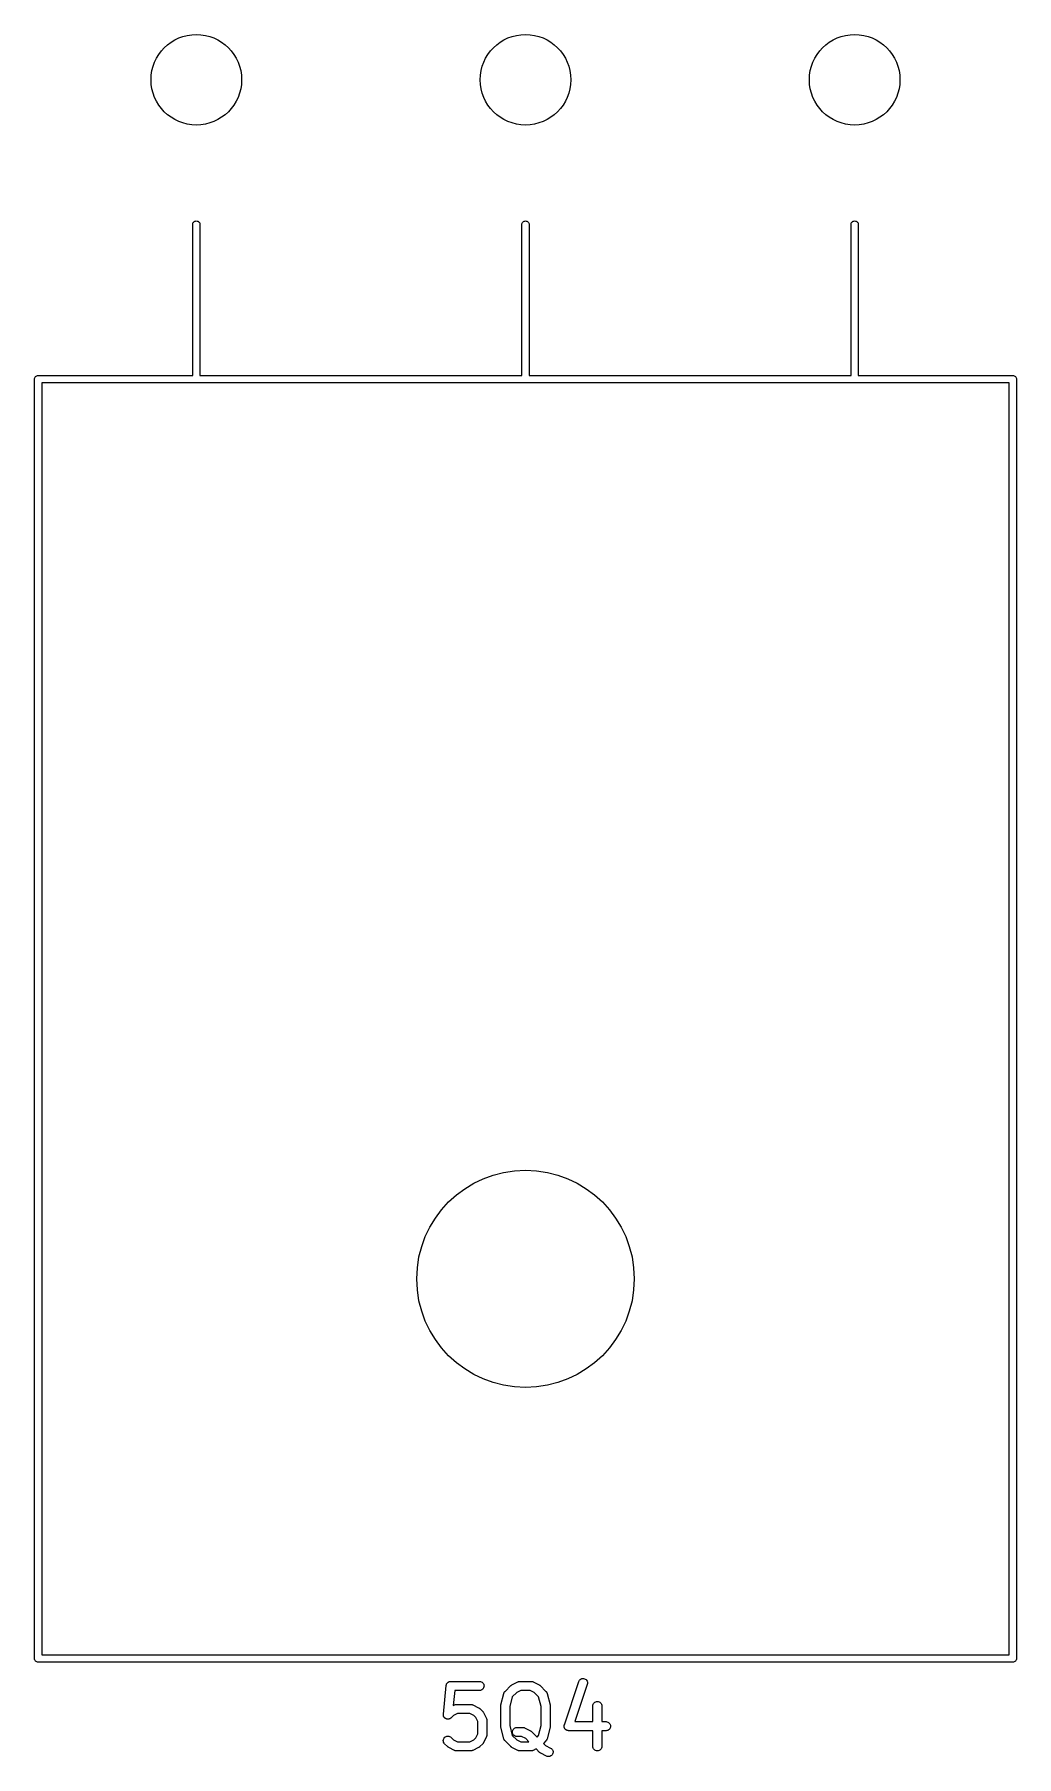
# Model space of a CAD drawing. Extents: x 0.77 to 9.62, y -5.42 to -2.18.
# Drawn here: x 5.494 to 6.135, y -5.418 to -4.295 of the extents above; entities that cross this region are included whole.
import ezdxf

# ---------------------------------------------------------------- set-up
doc = ezdxf.new("R2010")
doc.units = 0
doc.header["$MEASUREMENT"] = 0
doc.layers.add('BLACK', color=7, linetype='CONTINUOUS')

msp = doc.modelspace()

# ---------------------------------------------------------------- linework, layer by layer
at = {"layer": 'BLACK', "linetype": 'CONTINUOUS'}
for p, q in [((5.59764, -4.41937), (5.59767, -4.41903)), ((5.59764, -4.51791), (5.59764, -4.41937)), ((5.59767, -4.41903), (5.59781, -4.41858)), ((5.59781, -4.41858), (5.59803, -4.41817)), ((5.59803, -4.41817), (5.59832, -4.41781)), ((5.59832, -4.41781), (5.59868, -4.41751)), ((5.59868, -4.41751), (5.59909, -4.4173)), ((5.59909, -4.4173), (5.59954, -4.41716)), ((5.59954, -4.41716), (5.6, -4.41711)), ((5.6, -4.41711), (5.60046, -4.41716)), ((5.60046, -4.41716), (5.60091, -4.4173)), ((5.60091, -4.4173), (5.60132, -4.41751)), ((5.60132, -4.41751), (5.60168, -4.41781)), ((5.60168, -4.41781), (5.60197, -4.41817)), ((5.60197, -4.41817), (5.60219, -4.41858)), ((5.60219, -4.41858), (5.60233, -4.41903)), ((5.60233, -4.41903), (5.60236, -4.41937)), ((5.60236, -4.41937), (5.60236, -4.51791)), ((5.8122, -4.41937), (5.81224, -4.41903)), ((5.8122, -4.51791), (5.8122, -4.41937)), ((5.81224, -4.41903), (5.81237, -4.41858)), ((5.81237, -4.41858), (5.81259, -4.41817)), ((5.81259, -4.41817), (5.81289, -4.41781)), ((5.81289, -4.41781), (5.81325, -4.41751)), ((5.81325, -4.41751), (5.81366, -4.4173)), ((5.81366, -4.4173), (5.8141, -4.41716)), ((5.8141, -4.41716), (5.81457, -4.41711)), ((5.81457, -4.41711), (5.81503, -4.41716)), ((5.81503, -4.41716), (5.81548, -4.4173)), ((5.81548, -4.4173), (5.81589, -4.41751)), ((5.81589, -4.41751), (5.81625, -4.41781)), ((5.81625, -4.41781), (5.81654, -4.41817)), ((5.81654, -4.41817), (5.81676, -4.41858)), ((5.81676, -4.41858), (5.81689, -4.41903)), ((5.81689, -4.41903), (5.81693, -4.41937)), ((5.81693, -4.41937), (5.81693, -4.51791)), ((6.02677, -4.41937), (6.02681, -4.41903)), ((6.02677, -4.51791), (6.02677, -4.41937)), ((6.02681, -4.41903), (6.02694, -4.41858)), ((6.02694, -4.41858), (6.02716, -4.41817)), ((6.02716, -4.41817), (6.02746, -4.41781)), ((6.02746, -4.41781), (6.02782, -4.41751)), ((6.02782, -4.41751), (6.02823, -4.4173)), ((6.02823, -4.4173), (6.02867, -4.41716)), ((6.02867, -4.41716), (6.02913, -4.41711)), ((6.02913, -4.41711), (6.0296, -4.41716)), ((6.0296, -4.41716), (6.03004, -4.4173)), ((6.03004, -4.4173), (6.03045, -4.41751)), ((6.03045, -4.41751), (6.03081, -4.41781)), ((6.03081, -4.41781), (6.03111, -4.41817)), ((6.03111, -4.41817), (6.03133, -4.41858)), ((6.03133, -4.41858), (6.03146, -4.41903)), ((6.03146, -4.41903), (6.0315, -4.41937)), ((6.0315, -4.41937), (6.0315, -4.51791)), ((5.49448, -4.52028), (5.49452, -4.51981)), ((5.49449, -4.52039), (5.49448, -4.52028)), ((5.49449, -5.35441), (5.49449, -4.52039)), ((5.49452, -4.51981), (5.49466, -4.51937)), ((5.49466, -4.51937), (5.49488, -4.51896)), ((5.49488, -4.51896), (5.49517, -4.5186)), ((5.49517, -4.5186), (5.49553, -4.5183)), ((5.49553, -4.5183), (5.49594, -4.51808)), ((5.49594, -4.51808), (5.49639, -4.51795)), ((5.49639, -4.51795), (5.49673, -4.51791)), ((5.49673, -4.51791), (5.49685, -4.5179)), ((5.49685, -4.5179), (5.49697, -4.51791)), ((5.49697, -4.51791), (5.59764, -4.51791)), ((5.59988, -4.52264), (5.49921, -4.52264)), ((5.49921, -4.52264), (5.49921, -5.35217)), ((5.6, -4.52265), (5.59988, -4.52264)), ((5.60012, -4.52264), (5.6, -4.52265)), ((5.81445, -4.52264), (5.60012, -4.52264)), ((5.60236, -4.51791), (5.8122, -4.51791)), ((5.81457, -4.52265), (5.81445, -4.52264)), ((5.81468, -4.52264), (5.81457, -4.52265)), ((6.02902, -4.52264), (5.81468, -4.52264)), ((5.81693, -4.51791), (6.02677, -4.51791)), ((6.02913, -4.52265), (6.02902, -4.52264)), ((6.02925, -4.52264), (6.02913, -4.52265)), ((6.12992, -4.52264), (6.02925, -4.52264)), ((6.0315, -4.51791), (6.13217, -4.51791)), ((6.12992, -5.35217), (6.12992, -4.52264)), ((6.13217, -4.51791), (6.13228, -4.5179)), ((6.13228, -4.5179), (6.1324, -4.51791)), ((6.1324, -4.51791), (6.1324, -4.51791)), ((6.1324, -4.51791), (6.13275, -4.51795)), ((6.13275, -4.51795), (6.13319, -4.51808)), ((6.13319, -4.51808), (6.1336, -4.5183)), ((6.1336, -4.5183), (6.13396, -4.5186)), ((6.13396, -4.5186), (6.13426, -4.51896)), ((6.13426, -4.51896), (6.13448, -4.51937)), ((6.13448, -4.51937), (6.13461, -4.51981)), ((6.13461, -4.51981), (6.13466, -4.52028)), ((6.13466, -4.52028), (6.13465, -4.52039)), ((6.13465, -4.52039), (6.13465, -5.35441)), ((5.49448, -5.35453), (5.49449, -5.35441)), ((5.49452, -5.35499), (5.49448, -5.35453)), ((5.49466, -5.35544), (5.49452, -5.35499)), ((5.49488, -5.35585), (5.49466, -5.35544)), ((5.49517, -5.35621), (5.49488, -5.35585)), ((5.49553, -5.3565), (5.49517, -5.35621)), ((5.49921, -5.35217), (6.12992, -5.35217)), ((6.13396, -5.35621), (6.1336, -5.3565)), ((6.13426, -5.35585), (6.13396, -5.35621)), ((6.13448, -5.35544), (6.13426, -5.35585)), ((6.13461, -5.35499), (6.13448, -5.35544)), ((6.13465, -5.35464), (6.13461, -5.35499)), ((6.13465, -5.35441), (6.13466, -5.35453)), ((6.13466, -5.35453), (6.13465, -5.35464)), ((5.49594, -5.35672), (5.49553, -5.3565)), ((5.49639, -5.35686), (5.49594, -5.35672)), ((5.49673, -5.35689), (5.49639, -5.35686)), ((5.49685, -5.3569), (5.49673, -5.35689)), ((5.49673, -5.35689), (5.49673, -5.35689)), ((5.49697, -5.35689), (5.49685, -5.3569)), ((6.13217, -5.35689), (5.49697, -5.35689)), ((5.85131, -5.36761), (5.85188, -5.36752)), ((5.85188, -5.36752), (5.85245, -5.36754)), ((5.85245, -5.36754), (5.85302, -5.36767)), ((6.13228, -5.3569), (6.13217, -5.35689)), ((6.13275, -5.35686), (6.13228, -5.3569)), ((6.13319, -5.35672), (6.13275, -5.35686)), ((6.1336, -5.3565), (6.13319, -5.35672)), ((5.76101, -5.39079), (5.76288, -5.37204)), ((5.76288, -5.37204), (5.76289, -5.372)), ((5.76289, -5.372), (5.76292, -5.37187)), ((5.76292, -5.37187), (5.76293, -5.37174)), ((5.76293, -5.37174), (5.76298, -5.37159)), ((5.76298, -5.37159), (5.76301, -5.37144)), ((5.76301, -5.37144), (5.76306, -5.37132)), ((5.76306, -5.37132), (5.7631, -5.37119)), ((5.7631, -5.37119), (5.76318, -5.37105)), ((5.76318, -5.37105), (5.76324, -5.37091)), ((5.76324, -5.37091), (5.76331, -5.3708)), ((5.76331, -5.3708), (5.76338, -5.37069)), ((5.76338, -5.37069), (5.76348, -5.37057)), ((5.76348, -5.37057), (5.76356, -5.37044)), ((5.76356, -5.37044), (5.76366, -5.37034)), ((5.76366, -5.37034), (5.76374, -5.37024)), ((5.76374, -5.37024), (5.76386, -5.37014)), ((5.76386, -5.37014), (5.76398, -5.37003)), ((5.76398, -5.37003), (5.76409, -5.36996)), ((5.76409, -5.36996), (5.76419, -5.36988)), ((5.76419, -5.36988), (5.76433, -5.3698)), ((5.76433, -5.3698), (5.76446, -5.36972)), ((5.76446, -5.36972), (5.76458, -5.36967)), ((5.76458, -5.36967), (5.7647, -5.36961)), ((5.7647, -5.36961), (5.76485, -5.36956)), ((5.76485, -5.36956), (5.76499, -5.3695)), ((5.76499, -5.3695), (5.76512, -5.36948)), ((5.76512, -5.36948), (5.76525, -5.36944)), ((5.76525, -5.36944), (5.76541, -5.36943)), ((5.76541, -5.36943), (5.76556, -5.3694)), ((5.76556, -5.3694), (5.76569, -5.3694)), ((5.76569, -5.3694), (5.76582, -5.36939)), ((5.76582, -5.36939), (5.78457, -5.36939)), ((5.7685, -5.37529), (5.76752, -5.38506)), ((5.78457, -5.37529), (5.7685, -5.37529)), ((5.78457, -5.36939), (5.78461, -5.36939)), ((5.78514, -5.37523), (5.78457, -5.37529)), ((5.78461, -5.36939), (5.78518, -5.36945)), ((5.7857, -5.37507), (5.78514, -5.37523)), ((5.78518, -5.36945), (5.78573, -5.36962)), ((5.7862, -5.3748), (5.7857, -5.37507)), ((5.78573, -5.36962), (5.78624, -5.3699)), ((5.78665, -5.37443), (5.7862, -5.3748)), ((5.78624, -5.3699), (5.78668, -5.37027)), ((5.78702, -5.37399), (5.78665, -5.37443)), ((5.78668, -5.37027), (5.78704, -5.37072)), ((5.78729, -5.37348), (5.78702, -5.37399)), ((5.78704, -5.37072), (5.78731, -5.37123)), ((5.78746, -5.37293), (5.78729, -5.37348)), ((5.78731, -5.37123), (5.78747, -5.37178)), ((5.78752, -5.37236), (5.78746, -5.37293)), ((5.78747, -5.37178), (5.78752, -5.37236)), ((5.79858, -5.38475), (5.80045, -5.37725)), ((5.80045, -5.37725), (5.80046, -5.37721)), ((5.80046, -5.37721), (5.80053, -5.37702)), ((5.80053, -5.37702), (5.80059, -5.37683)), ((5.80059, -5.37683), (5.80063, -5.37675)), ((5.80063, -5.37675), (5.80067, -5.37667)), ((5.80067, -5.37667), (5.80077, -5.3765)), ((5.80077, -5.3765), (5.80086, -5.37632)), ((5.80086, -5.37632), (5.80092, -5.37625)), ((5.80092, -5.37625), (5.80097, -5.37618)), ((5.80097, -5.37618), (5.8011, -5.37603)), ((5.8011, -5.37603), (5.80123, -5.37587)), ((5.80123, -5.37587), (5.80498, -5.37212)), ((5.80498, -5.37212), (5.80501, -5.3721)), ((5.80501, -5.3721), (5.80514, -5.37199)), ((5.80514, -5.37199), (5.80526, -5.37188)), ((5.80526, -5.37188), (5.80536, -5.37181)), ((5.80536, -5.37181), (5.80546, -5.37174)), ((5.80546, -5.37174), (5.80561, -5.37166)), ((5.80561, -5.37166), (5.80575, -5.37157)), ((5.80575, -5.37157), (5.8095, -5.3697)), ((5.80882, -5.37664), (5.80598, -5.37947)), ((5.81151, -5.37529), (5.80882, -5.37664)), ((5.8095, -5.3697), (5.80953, -5.36968)), ((5.80953, -5.36968), (5.80962, -5.36965)), ((5.80962, -5.36965), (5.80969, -5.36961)), ((5.80969, -5.36961), (5.80989, -5.36955)), ((5.80989, -5.36955), (5.81007, -5.36948)), ((5.81007, -5.36948), (5.81016, -5.36947)), ((5.81016, -5.36947), (5.81024, -5.36944)), ((5.81024, -5.36944), (5.81044, -5.36942)), ((5.81044, -5.36942), (5.81064, -5.36939)), ((5.81064, -5.36939), (5.81073, -5.36939)), ((5.81073, -5.36939), (5.81082, -5.36939)), ((5.81082, -5.36939), (5.81832, -5.36939)), ((5.81762, -5.37529), (5.81151, -5.37529)), ((5.82032, -5.37664), (5.81762, -5.37529)), ((5.81832, -5.36939), (5.81836, -5.36939)), ((5.81836, -5.36939), (5.81844, -5.36939)), ((5.81844, -5.36939), (5.81853, -5.36939)), ((5.81853, -5.36939), (5.81873, -5.36943)), ((5.81873, -5.36943), (5.81893, -5.36945)), ((5.81893, -5.36945), (5.81901, -5.36948)), ((5.81901, -5.36948), (5.8191, -5.36949)), ((5.8191, -5.36949), (5.81929, -5.36956)), ((5.81929, -5.36956), (5.81948, -5.36962)), ((5.81948, -5.36962), (5.81956, -5.36967)), ((5.81956, -5.36967), (5.81964, -5.3697)), ((5.81964, -5.3697), (5.82339, -5.37157)), ((5.82315, -5.37947), (5.82032, -5.37664)), ((5.82339, -5.37157), (5.82342, -5.37159)), ((5.82342, -5.37159), (5.82356, -5.37168)), ((5.82356, -5.37168), (5.82371, -5.37176)), ((5.82371, -5.37176), (5.8238, -5.37184)), ((5.8238, -5.37184), (5.82391, -5.3719)), ((5.82391, -5.3719), (5.82403, -5.37202)), ((5.82403, -5.37202), (5.82415, -5.37212)), ((5.82415, -5.37212), (5.8279, -5.37587)), ((5.8279, -5.37587), (5.82793, -5.3759)), ((5.82793, -5.3759), (5.82806, -5.37606)), ((5.82806, -5.37606), (5.82819, -5.37621)), ((5.82819, -5.37621), (5.82824, -5.37628)), ((5.82824, -5.37628), (5.82829, -5.37635)), ((5.82829, -5.37635), (5.82838, -5.37653)), ((5.82838, -5.37653), (5.82849, -5.3767)), ((5.82849, -5.3767), (5.82852, -5.37679)), ((5.82852, -5.37679), (5.82856, -5.37687)), ((5.82856, -5.37687), (5.82861, -5.37706)), ((5.82861, -5.37706), (5.82868, -5.37725)), ((5.82868, -5.37725), (5.83055, -5.38475)), ((5.83989, -5.39765), (5.84926, -5.36953)), ((5.85486, -5.3714), (5.84679, -5.39563)), ((5.84926, -5.36953), (5.84927, -5.36949)), ((5.84927, -5.36949), (5.84952, -5.36897)), ((5.84952, -5.36897), (5.84986, -5.3685)), ((5.84986, -5.3685), (5.85028, -5.36811)), ((5.85028, -5.36811), (5.85077, -5.36781)), ((5.85077, -5.36781), (5.85131, -5.36761)), ((5.85302, -5.36767), (5.85354, -5.36791)), ((5.85354, -5.36791), (5.85401, -5.36824)), ((5.85401, -5.36824), (5.8544, -5.36866)), ((5.8544, -5.36866), (5.85471, -5.36915)), ((5.85471, -5.36915), (5.85491, -5.36969)), ((5.85499, -5.37083), (5.85486, -5.3714)), ((5.85491, -5.36969), (5.85501, -5.37026)), ((5.85501, -5.37026), (5.85499, -5.37083)), ((5.76752, -5.38506), (5.76825, -5.38469)), ((5.76825, -5.38469), (5.76829, -5.38468)), ((5.76829, -5.38468), (5.76837, -5.38465)), ((5.76837, -5.38465), (5.76845, -5.38461)), ((5.76845, -5.38461), (5.76864, -5.38455)), ((5.76864, -5.38455), (5.76883, -5.38448)), ((5.76883, -5.38448), (5.76892, -5.38446)), ((5.76892, -5.38446), (5.769, -5.38444)), ((5.769, -5.38444), (5.7692, -5.38442)), ((5.7692, -5.38442), (5.7694, -5.38439)), ((5.7694, -5.38439), (5.76949, -5.38439)), ((5.76949, -5.38439), (5.76957, -5.38438)), ((5.76957, -5.38438), (5.77895, -5.38438)), ((5.77895, -5.38438), (5.77899, -5.38438)), ((5.77899, -5.38438), (5.77907, -5.38439)), ((5.77907, -5.38439), (5.77916, -5.38439)), ((5.77916, -5.38439), (5.77936, -5.38443)), ((5.77936, -5.38443), (5.77956, -5.38445)), ((5.77956, -5.38445), (5.77964, -5.38447)), ((5.77964, -5.38447), (5.77973, -5.38449)), ((5.77973, -5.38449), (5.77992, -5.38456)), ((5.77992, -5.38456), (5.78011, -5.38462)), ((5.78011, -5.38462), (5.78019, -5.38466)), ((5.78019, -5.38466), (5.78027, -5.38469)), ((5.78027, -5.38469), (5.78402, -5.38657)), ((5.78402, -5.38657), (5.78405, -5.38659)), ((5.78405, -5.38659), (5.78419, -5.38668)), ((5.78419, -5.38668), (5.78434, -5.38676)), ((5.78434, -5.38676), (5.78443, -5.38683)), ((5.78443, -5.38683), (5.78454, -5.3869)), ((5.78454, -5.3869), (5.78466, -5.38702)), ((5.78466, -5.38702), (5.78478, -5.38712)), ((5.78478, -5.38712), (5.78666, -5.389)), ((5.78666, -5.389), (5.78669, -5.38903)), ((5.78669, -5.38903), (5.78679, -5.38916)), ((5.78679, -5.38916), (5.7869, -5.38928)), ((5.7869, -5.38928), (5.78697, -5.38938)), ((5.78697, -5.38938), (5.78705, -5.38948)), ((5.78705, -5.38948), (5.78712, -5.38962)), ((5.78712, -5.38962), (5.78721, -5.38976)), ((5.78721, -5.38976), (5.78909, -5.39351)), ((5.79849, -5.38532), (5.79853, -5.38508)), ((5.7985, -5.38537), (5.79849, -5.38532)), ((5.79849, -5.38542), (5.7985, -5.38537)), ((5.79849, -5.38546), (5.79849, -5.38542)), ((5.79849, -5.39858), (5.79849, -5.38546)), ((5.79853, -5.38508), (5.79856, -5.38485)), ((5.79856, -5.38485), (5.79857, -5.3848)), ((5.79857, -5.3848), (5.79858, -5.38475)), ((5.80598, -5.37947), (5.8044, -5.38582)), ((5.8044, -5.38582), (5.8044, -5.39822)), ((5.82474, -5.38582), (5.82315, -5.37947)), ((5.82474, -5.39822), (5.82474, -5.38582)), ((5.83055, -5.38475), (5.83056, -5.38479)), ((5.83056, -5.38479), (5.83057, -5.38484)), ((5.83057, -5.38484), (5.83059, -5.38489)), ((5.83059, -5.38489), (5.83061, -5.38512)), ((5.83061, -5.38512), (5.83064, -5.38536)), ((5.83064, -5.38536), (5.83064, -5.38541)), ((5.83064, -5.38541), (5.83064, -5.38546)), ((5.83064, -5.38546), (5.83064, -5.39858)), ((5.85848, -5.38542), (5.85855, -5.38485)), ((5.85848, -5.38546), (5.85848, -5.38542)), ((5.85848, -5.39563), (5.85848, -5.38546)), ((5.85855, -5.38485), (5.85872, -5.3843)), ((5.85872, -5.3843), (5.859, -5.38379)), ((5.859, -5.38379), (5.85937, -5.38335)), ((5.85937, -5.38335), (5.85982, -5.38299)), ((5.85982, -5.38299), (5.86033, -5.38272)), ((5.86033, -5.38272), (5.86088, -5.38256)), ((5.86088, -5.38256), (5.86146, -5.38251)), ((5.86146, -5.38251), (5.86203, -5.38257)), ((5.86203, -5.38257), (5.86258, -5.38274)), ((5.86258, -5.38274), (5.86309, -5.38301)), ((5.86309, -5.38301), (5.86353, -5.38338)), ((5.86353, -5.38338), (5.8639, -5.38383)), ((5.8639, -5.38383), (5.86417, -5.38434)), ((5.86417, -5.38434), (5.86433, -5.38489)), ((5.86433, -5.38489), (5.86439, -5.38546)), ((5.86439, -5.38546), (5.86439, -5.39563)), ((5.761, -5.39108), (5.76101, -5.39093)), ((5.76101, -5.39122), (5.761, -5.39108)), ((5.76101, -5.39093), (5.76101, -5.39079)), ((5.76101, -5.39137), (5.76101, -5.39122)), ((5.76104, -5.39151), (5.76101, -5.39137)), ((5.76105, -5.39165), (5.76104, -5.39151)), ((5.76109, -5.39179), (5.76105, -5.39165)), ((5.76112, -5.39193), (5.76109, -5.39179)), ((5.76117, -5.39206), (5.76112, -5.39193)), ((5.76121, -5.3922), (5.76117, -5.39206)), ((5.76128, -5.39233), (5.76121, -5.3922)), ((5.76134, -5.39247), (5.76128, -5.39233)), ((5.76142, -5.39258), (5.76134, -5.39247)), ((5.76148, -5.39271), (5.76142, -5.39258)), ((5.76158, -5.39283), (5.76148, -5.39271)), ((5.76166, -5.39295), (5.76158, -5.39283)), ((5.76176, -5.39305), (5.76166, -5.39295)), ((5.76185, -5.39316), (5.76176, -5.39305)), ((5.76196, -5.39325), (5.76185, -5.39316)), ((5.76206, -5.39336), (5.76196, -5.39325)), ((5.76218, -5.39344), (5.76206, -5.39336)), ((5.76229, -5.39353), (5.76218, -5.39344)), ((5.76242, -5.3936), (5.76229, -5.39353)), ((5.76254, -5.39368), (5.76242, -5.3936)), ((5.76267, -5.39374), (5.76254, -5.39368)), ((5.76279, -5.3938), (5.76267, -5.39374)), ((5.76293, -5.39385), (5.76279, -5.3938)), ((5.76307, -5.3939), (5.76293, -5.39385)), ((5.76321, -5.39393), (5.76307, -5.3939)), ((5.76334, -5.39398), (5.76321, -5.39393)), ((5.76349, -5.39399), (5.76334, -5.39398)), ((5.76363, -5.39402), (5.76349, -5.39399)), ((5.76378, -5.39402), (5.76363, -5.39402)), ((5.76392, -5.39404), (5.76378, -5.39402)), ((5.76406, -5.39403), (5.76392, -5.39404)), ((5.76421, -5.39403), (5.76406, -5.39403)), ((5.76435, -5.394), (5.76421, -5.39403)), ((5.76449, -5.39399), (5.76435, -5.394)), ((5.76463, -5.39395), (5.76449, -5.39399)), ((5.76478, -5.39392), (5.76463, -5.39395)), ((5.76491, -5.39387), (5.76478, -5.39392)), ((5.76504, -5.39383), (5.76491, -5.39387)), ((5.76518, -5.39376), (5.76504, -5.39383)), ((5.76531, -5.3937), (5.76518, -5.39376)), ((5.76543, -5.39363), (5.76531, -5.3937)), ((5.76556, -5.39356), (5.76543, -5.39363)), ((5.76567, -5.39347), (5.76556, -5.39356)), ((5.76579, -5.39339), (5.76567, -5.39347)), ((5.7659, -5.39329), (5.76579, -5.39339)), ((5.76601, -5.3932), (5.7659, -5.39329)), ((5.76604, -5.39317), (5.76601, -5.3932)), ((5.76757, -5.39164), (5.76604, -5.39317)), ((5.77027, -5.39029), (5.76757, -5.39164)), ((5.77825, -5.39029), (5.77027, -5.39029)), ((5.78095, -5.39164), (5.77825, -5.39029)), ((5.78214, -5.39283), (5.78095, -5.39164)), ((5.78349, -5.39553), (5.78214, -5.39283)), ((5.78349, -5.40351), (5.78349, -5.39553)), ((5.78909, -5.39351), (5.7891, -5.39355)), ((5.7891, -5.39355), (5.78913, -5.39363)), ((5.78913, -5.39363), (5.78918, -5.39371)), ((5.78918, -5.39371), (5.78923, -5.3939)), ((5.78923, -5.3939), (5.7893, -5.39409)), ((5.7893, -5.39409), (5.78932, -5.39418)), ((5.78932, -5.39418), (5.78934, -5.39426)), ((5.78934, -5.39426), (5.78936, -5.39446)), ((5.78936, -5.39446), (5.78939, -5.39466)), ((5.78939, -5.39466), (5.78939, -5.39475)), ((5.78939, -5.39475), (5.7894, -5.39483)), ((5.7894, -5.39483), (5.7894, -5.40421)), ((5.7985, -5.39864), (5.79849, -5.39858)), ((5.79849, -5.39869), (5.7985, -5.39864)), ((5.79852, -5.39892), (5.79849, -5.39869)), ((5.79855, -5.39916), (5.79852, -5.39892)), ((5.79856, -5.39921), (5.79855, -5.39916)), ((5.79857, -5.39926), (5.79856, -5.39921)), ((5.79858, -5.3993), (5.79857, -5.39926)), ((5.80045, -5.4068), (5.79858, -5.3993)), ((5.8044, -5.39822), (5.80598, -5.40457)), ((5.80605, -5.40174), (5.80622, -5.40119)), ((5.80622, -5.40119), (5.80649, -5.40068)), ((5.80649, -5.40068), (5.80686, -5.40024)), ((5.80686, -5.40024), (5.80731, -5.39987)), ((5.80731, -5.39987), (5.80782, -5.3996)), ((5.80782, -5.3996), (5.80837, -5.39944)), ((5.80837, -5.39944), (5.80894, -5.39938)), ((5.80894, -5.39938), (5.81269, -5.39938)), ((5.81269, -5.39938), (5.81273, -5.39938)), ((5.81273, -5.39938), (5.81282, -5.39939)), ((5.81282, -5.39939), (5.81291, -5.39939)), ((5.81291, -5.39939), (5.81311, -5.39942)), ((5.81311, -5.39942), (5.81331, -5.39945)), ((5.81331, -5.39945), (5.81339, -5.39947)), ((5.81339, -5.39947), (5.81347, -5.39949)), ((5.81347, -5.39949), (5.81366, -5.39956)), ((5.81366, -5.39956), (5.81386, -5.39962)), ((5.81386, -5.39962), (5.81393, -5.39966)), ((5.81393, -5.39966), (5.81401, -5.39969)), ((5.81401, -5.39969), (5.81776, -5.40157)), ((5.82315, -5.40457), (5.82474, -5.39822)), ((5.83055, -5.3993), (5.82868, -5.4068)), ((5.83056, -5.39925), (5.83055, -5.3993)), ((5.83058, -5.3992), (5.83056, -5.39925)), ((5.8306, -5.39896), (5.83058, -5.3992)), ((5.83064, -5.39873), (5.8306, -5.39896)), ((5.83064, -5.39858), (5.83064, -5.39863)), ((5.83064, -5.39863), (5.83064, -5.39868)), ((5.83064, -5.39868), (5.83064, -5.39873)), ((5.83974, -5.39856), (5.83975, -5.39839)), ((5.83975, -5.39868), (5.83974, -5.39856)), ((5.83974, -5.39879), (5.83975, -5.39868)), ((5.83977, -5.39896), (5.83974, -5.39879)), ((5.83975, -5.39839), (5.83976, -5.39821)), ((5.83976, -5.39821), (5.83978, -5.3981)), ((5.83979, -5.39914), (5.83977, -5.39896)), ((5.83978, -5.3981), (5.8398, -5.39799)), ((5.83982, -5.39925), (5.83979, -5.39914)), ((5.8398, -5.39799), (5.83985, -5.39782)), ((5.83984, -5.39936), (5.83982, -5.39925)), ((5.8399, -5.39952), (5.83984, -5.39936)), ((5.83985, -5.39782), (5.83989, -5.39765)), ((5.83995, -5.39969), (5.8399, -5.39952)), ((5.84, -5.39979), (5.83995, -5.39969)), ((5.84004, -5.3999), (5.84, -5.39979)), ((5.84014, -5.40005), (5.84004, -5.3999)), ((5.84022, -5.4002), (5.84014, -5.40005)), ((5.84029, -5.40029), (5.84022, -5.4002)), ((5.84035, -5.40038), (5.84029, -5.40029)), ((5.84047, -5.40051), (5.84035, -5.40038)), ((5.84058, -5.40065), (5.84047, -5.40051)), ((5.84067, -5.40072), (5.84058, -5.40065)), ((5.84074, -5.40081), (5.84067, -5.40072)), ((5.84089, -5.40091), (5.84074, -5.40081)), ((5.84102, -5.40102), (5.84089, -5.40091)), ((5.84112, -5.40108), (5.84102, -5.40102)), ((5.84121, -5.40114), (5.84112, -5.40108)), ((5.84137, -5.40121), (5.84121, -5.40114)), ((5.84153, -5.4013), (5.84137, -5.40121)), ((5.84679, -5.39563), (5.85848, -5.39563)), ((5.86439, -5.39563), (5.86706, -5.39563)), ((5.86706, -5.39563), (5.8671, -5.39563)), ((5.8671, -5.39563), (5.86767, -5.3957)), ((5.86767, -5.3957), (5.86822, -5.39587)), ((5.86869, -5.40104), (5.86819, -5.40131)), ((5.86822, -5.39587), (5.86873, -5.39615)), ((5.86914, -5.40068), (5.86869, -5.40104)), ((5.86873, -5.39615), (5.86917, -5.39652)), ((5.86951, -5.40024), (5.86914, -5.40068)), ((5.86917, -5.39652), (5.86953, -5.39697)), ((5.86978, -5.39973), (5.86951, -5.40024)), ((5.86953, -5.39697), (5.8698, -5.39748)), ((5.86995, -5.39918), (5.86978, -5.39973)), ((5.8698, -5.39748), (5.86996, -5.39803)), ((5.87001, -5.39861), (5.86995, -5.39918)), ((5.86996, -5.39803), (5.87001, -5.39861)), ((5.761, -5.40793), (5.76106, -5.40735)), ((5.76105, -5.4085), (5.761, -5.40793)), ((5.76121, -5.40905), (5.76105, -5.4085)), ((5.76106, -5.40735), (5.76123, -5.4068)), ((5.76147, -5.40957), (5.76121, -5.40905)), ((5.76123, -5.4068), (5.76151, -5.4063)), ((5.76183, -5.41002), (5.76147, -5.40957)), ((5.76151, -5.4063), (5.76187, -5.40586)), ((5.76186, -5.41005), (5.76183, -5.41002)), ((5.76374, -5.41192), (5.76186, -5.41005)), ((5.76187, -5.40586), (5.76232, -5.40549)), ((5.76232, -5.40549), (5.76283, -5.40522)), ((5.76283, -5.40522), (5.76338, -5.40506)), ((5.76338, -5.40506), (5.76396, -5.40501)), ((5.76386, -5.41203), (5.76374, -5.41192)), ((5.76398, -5.41214), (5.76386, -5.41203)), ((5.76396, -5.40501), (5.76453, -5.40506)), ((5.76409, -5.41221), (5.76398, -5.41214)), ((5.76418, -5.41229), (5.76409, -5.41221)), ((5.76433, -5.41237), (5.76418, -5.41229)), ((5.76447, -5.41246), (5.76433, -5.41237)), ((5.7645, -5.41247), (5.76447, -5.41246)), ((5.76825, -5.41435), (5.7645, -5.41247)), ((5.76453, -5.40506), (5.76508, -5.40523)), ((5.76508, -5.40523), (5.76559, -5.4055)), ((5.76559, -5.4055), (5.76604, -5.40587)), ((5.76604, -5.40587), (5.76757, -5.40741)), ((5.76757, -5.40741), (5.77027, -5.40876)), ((5.77027, -5.40876), (5.77825, -5.40876)), ((5.77825, -5.40876), (5.78095, -5.40741)), ((5.78402, -5.41247), (5.78027, -5.41435)), ((5.78095, -5.40741), (5.78214, -5.40621)), ((5.78214, -5.40621), (5.78349, -5.40351)), ((5.78416, -5.41239), (5.78402, -5.41247)), ((5.7843, -5.41231), (5.78416, -5.41239)), ((5.7844, -5.41223), (5.7843, -5.41231)), ((5.7845, -5.41217), (5.7844, -5.41223)), ((5.78462, -5.41205), (5.7845, -5.41217)), ((5.78475, -5.41195), (5.78462, -5.41205)), ((5.78478, -5.41192), (5.78475, -5.41195)), ((5.78666, -5.41005), (5.78478, -5.41192)), ((5.78676, -5.40992), (5.78666, -5.41005)), ((5.78688, -5.4098), (5.78676, -5.40992)), ((5.78695, -5.4097), (5.78688, -5.4098)), ((5.78702, -5.4096), (5.78695, -5.4097)), ((5.7871, -5.40945), (5.78702, -5.4096)), ((5.78719, -5.40932), (5.7871, -5.40945)), ((5.78721, -5.40928), (5.78719, -5.40932)), ((5.78909, -5.40553), (5.78721, -5.40928)), ((5.78912, -5.40545), (5.78909, -5.40553)), ((5.78916, -5.40537), (5.78912, -5.40545)), ((5.78922, -5.40518), (5.78916, -5.40537)), ((5.78929, -5.40499), (5.78922, -5.40518)), ((5.78931, -5.40491), (5.78929, -5.40499)), ((5.78933, -5.40482), (5.78931, -5.40491)), ((5.78936, -5.40462), (5.78933, -5.40482)), ((5.78939, -5.40442), (5.78936, -5.40462)), ((5.7894, -5.40425), (5.78939, -5.40434)), ((5.78939, -5.40434), (5.78939, -5.40442)), ((5.7894, -5.40421), (5.7894, -5.40425)), ((5.80052, -5.40699), (5.80045, -5.4068)), ((5.80058, -5.40718), (5.80052, -5.40699)), ((5.80062, -5.40726), (5.80058, -5.40718)), ((5.80065, -5.40734), (5.80062, -5.40726)), ((5.80075, -5.40751), (5.80065, -5.40734)), ((5.80084, -5.40769), (5.80075, -5.40751)), ((5.8009, -5.40776), (5.80084, -5.40769)), ((5.80094, -5.40784), (5.8009, -5.40776)), ((5.80108, -5.40799), (5.80094, -5.40784)), ((5.8012, -5.40814), (5.80108, -5.40799)), ((5.80123, -5.40817), (5.8012, -5.40814)), ((5.80498, -5.41192), (5.80123, -5.40817)), ((5.80511, -5.41203), (5.80498, -5.41192)), ((5.80523, -5.41214), (5.80511, -5.41203)), ((5.80533, -5.41221), (5.80523, -5.41214)), ((5.80543, -5.41229), (5.80533, -5.41221)), ((5.80557, -5.41237), (5.80543, -5.41229)), ((5.80571, -5.41246), (5.80557, -5.41237)), ((5.80575, -5.41247), (5.80571, -5.41246)), ((5.8095, -5.41435), (5.80575, -5.41247)), ((5.80598, -5.40457), (5.80882, -5.40741)), ((5.80599, -5.40231), (5.80605, -5.40174)), ((5.80604, -5.40289), (5.80599, -5.40231)), ((5.8062, -5.40344), (5.80604, -5.40289)), ((5.80647, -5.40395), (5.8062, -5.40344)), ((5.80683, -5.4044), (5.80647, -5.40395)), ((5.80727, -5.40477), (5.80683, -5.4044)), ((5.80778, -5.40505), (5.80727, -5.40477)), ((5.80833, -5.40522), (5.80778, -5.40505)), ((5.8089, -5.40529), (5.80833, -5.40522)), ((5.80882, -5.40741), (5.81151, -5.40876)), ((5.80894, -5.40529), (5.8089, -5.40529)), ((5.812, -5.40529), (5.80894, -5.40529)), ((5.81151, -5.40876), (5.81681, -5.40876)), ((5.81469, -5.40664), (5.812, -5.40529)), ((5.81681, -5.40876), (5.81469, -5.40664)), ((5.81776, -5.40157), (5.8178, -5.40159)), ((5.8178, -5.40159), (5.81794, -5.40168)), ((5.81794, -5.40168), (5.81808, -5.40176)), ((5.81808, -5.40176), (5.81818, -5.40183)), ((5.81818, -5.40183), (5.81828, -5.4019)), ((5.81828, -5.4019), (5.8184, -5.40202)), ((5.8184, -5.40202), (5.81853, -5.40212)), ((5.81853, -5.40212), (5.82207, -5.40566)), ((5.82207, -5.40566), (5.82315, -5.40457)), ((5.8279, -5.40817), (5.82624, -5.40983)), ((5.82624, -5.40983), (5.82756, -5.41116)), ((5.82756, -5.41116), (5.83089, -5.41282)), ((5.82803, -5.40802), (5.8279, -5.40817)), ((5.82817, -5.40787), (5.82803, -5.40802)), ((5.82821, -5.40779), (5.82817, -5.40787)), ((5.82827, -5.40773), (5.82821, -5.40779)), ((5.82836, -5.40755), (5.82827, -5.40773)), ((5.82847, -5.40738), (5.82836, -5.40755)), ((5.8285, -5.4073), (5.82847, -5.40738)), ((5.82854, -5.40722), (5.8285, -5.4073)), ((5.8286, -5.40703), (5.82854, -5.40722)), ((5.82867, -5.40684), (5.8286, -5.40703)), ((5.82868, -5.4068), (5.82867, -5.40684)), ((5.84163, -5.40133), (5.84153, -5.4013)), ((5.84174, -5.40138), (5.84163, -5.40133)), ((5.84191, -5.40142), (5.84174, -5.40138)), ((5.84207, -5.40147), (5.84191, -5.40142)), ((5.84219, -5.40149), (5.84207, -5.40147)), ((5.8423, -5.40151), (5.84219, -5.40149)), ((5.84247, -5.40152), (5.8423, -5.40151)), ((5.84265, -5.40154), (5.84247, -5.40152)), ((5.84269, -5.40154), (5.84265, -5.40154)), ((5.85848, -5.40154), (5.84269, -5.40154)), ((5.85848, -5.41171), (5.85848, -5.40154)), ((5.85854, -5.41228), (5.85848, -5.41171)), ((5.85871, -5.41283), (5.85854, -5.41228)), ((5.86432, -5.41232), (5.86415, -5.41287)), ((5.86439, -5.41175), (5.86432, -5.41232)), ((5.86706, -5.40154), (5.86439, -5.40154)), ((5.86439, -5.40154), (5.86439, -5.41171)), ((5.86439, -5.41171), (5.86439, -5.41175)), ((5.86763, -5.40148), (5.86706, -5.40154)), ((5.86819, -5.40131), (5.86763, -5.40148)), ((5.76833, -5.41438), (5.76825, -5.41435)), ((5.76841, -5.41442), (5.76833, -5.41438)), ((5.7686, -5.41448), (5.76841, -5.41442)), ((5.76879, -5.41456), (5.7686, -5.41448)), ((5.76888, -5.41457), (5.76879, -5.41456)), ((5.76896, -5.4146), (5.76888, -5.41457)), ((5.76916, -5.41462), (5.76896, -5.4146)), ((5.76936, -5.41465), (5.76916, -5.41462)), ((5.76944, -5.41465), (5.76936, -5.41465)), ((5.76953, -5.41466), (5.76944, -5.41465)), ((5.76957, -5.41466), (5.76953, -5.41466)), ((5.77895, -5.41466), (5.76957, -5.41466)), ((5.77903, -5.41465), (5.77895, -5.41466)), ((5.77912, -5.41466), (5.77903, -5.41465)), ((5.77932, -5.41462), (5.77912, -5.41466)), ((5.77952, -5.4146), (5.77932, -5.41462)), ((5.7796, -5.41458), (5.77952, -5.4146)), ((5.77969, -5.41457), (5.7796, -5.41458)), ((5.77988, -5.4145), (5.77969, -5.41457)), ((5.78007, -5.41444), (5.77988, -5.4145)), ((5.78015, -5.4144), (5.78007, -5.41444)), ((5.78023, -5.41437), (5.78015, -5.4144)), ((5.78027, -5.41435), (5.78023, -5.41437)), ((5.80958, -5.41438), (5.8095, -5.41435)), ((5.80965, -5.41442), (5.80958, -5.41438)), ((5.80985, -5.41448), (5.80965, -5.41442)), ((5.81003, -5.41456), (5.80985, -5.41448)), ((5.81012, -5.41457), (5.81003, -5.41456)), ((5.8102, -5.4146), (5.81012, -5.41457)), ((5.8104, -5.41462), (5.8102, -5.4146)), ((5.8106, -5.41465), (5.8104, -5.41462)), ((5.81069, -5.41465), (5.8106, -5.41465)), ((5.81078, -5.41466), (5.81069, -5.41465)), ((5.81082, -5.41466), (5.81078, -5.41466)), ((5.81832, -5.41466), (5.81082, -5.41466)), ((5.8184, -5.41465), (5.81832, -5.41466)), ((5.81849, -5.41466), (5.8184, -5.41465)), ((5.81869, -5.41462), (5.81849, -5.41466)), ((5.81889, -5.4146), (5.81869, -5.41462)), ((5.81897, -5.41458), (5.81889, -5.4146)), ((5.81906, -5.41457), (5.81897, -5.41458)), ((5.81925, -5.4145), (5.81906, -5.41457)), ((5.81944, -5.41444), (5.81925, -5.4145)), ((5.81952, -5.4144), (5.81944, -5.41444)), ((5.8196, -5.41437), (5.81952, -5.4144)), ((5.81964, -5.41435), (5.8196, -5.41437)), ((5.82148, -5.41343), (5.81964, -5.41435)), ((5.82373, -5.41567), (5.82148, -5.41343)), ((5.82386, -5.41578), (5.82373, -5.41567)), ((5.82397, -5.41589), (5.82386, -5.41578)), ((5.82408, -5.41596), (5.82397, -5.41589)), ((5.82417, -5.41604), (5.82408, -5.41596)), ((5.82432, -5.41611), (5.82417, -5.41604)), ((5.82446, -5.41621), (5.82432, -5.41611)), ((5.82449, -5.41622), (5.82446, -5.41621)), ((5.82824, -5.4181), (5.82449, -5.41622)), ((5.82878, -5.4183), (5.82824, -5.4181)), ((5.82935, -5.4184), (5.82878, -5.4183)), ((5.82993, -5.41839), (5.82935, -5.4184)), ((5.83049, -5.41826), (5.82993, -5.41839)), ((5.83102, -5.41803), (5.83049, -5.41826)), ((5.83089, -5.41282), (5.83092, -5.41284)), ((5.83092, -5.41284), (5.83141, -5.41315)), ((5.83149, -5.4177), (5.83102, -5.41803)), ((5.83141, -5.41315), (5.83182, -5.41355)), ((5.83189, -5.41728), (5.83149, -5.4177)), ((5.83182, -5.41355), (5.83215, -5.41402)), ((5.8322, -5.4168), (5.83189, -5.41728)), ((5.83215, -5.41402), (5.83238, -5.41455)), ((5.83241, -5.41626), (5.8322, -5.4168)), ((5.83238, -5.41455), (5.8325, -5.41512)), ((5.83251, -5.41569), (5.83241, -5.41626)), ((5.8325, -5.41512), (5.83251, -5.41569)), ((5.85898, -5.41334), (5.85871, -5.41283)), ((5.85934, -5.41379), (5.85898, -5.41334)), ((5.85978, -5.41416), (5.85934, -5.41379)), ((5.86029, -5.41443), (5.85978, -5.41416)), ((5.86084, -5.4146), (5.86029, -5.41443)), ((5.86142, -5.41466), (5.86084, -5.4146)), ((5.86199, -5.41461), (5.86142, -5.41466)), ((5.86254, -5.41445), (5.86199, -5.41461)), ((5.86305, -5.41418), (5.86254, -5.41445)), ((5.8635, -5.41382), (5.86305, -5.41418)), ((5.86387, -5.41338), (5.8635, -5.41382)), ((5.86415, -5.41287), (5.86387, -5.41338))]:
    msp.add_line(p, q, dxfattribs=at)
at = {"layer": 'BLACK'}
for centre, radius in [((5.6, -4.325), 0.02953), ((5.81457, -4.325), 0.02953), ((6.02913, -4.325), 0.02953), ((5.81457, -5.10689), 0.07087)]:
    msp.add_circle(centre, radius, dxfattribs=at)

doc.saveas('drawing.dxf')
